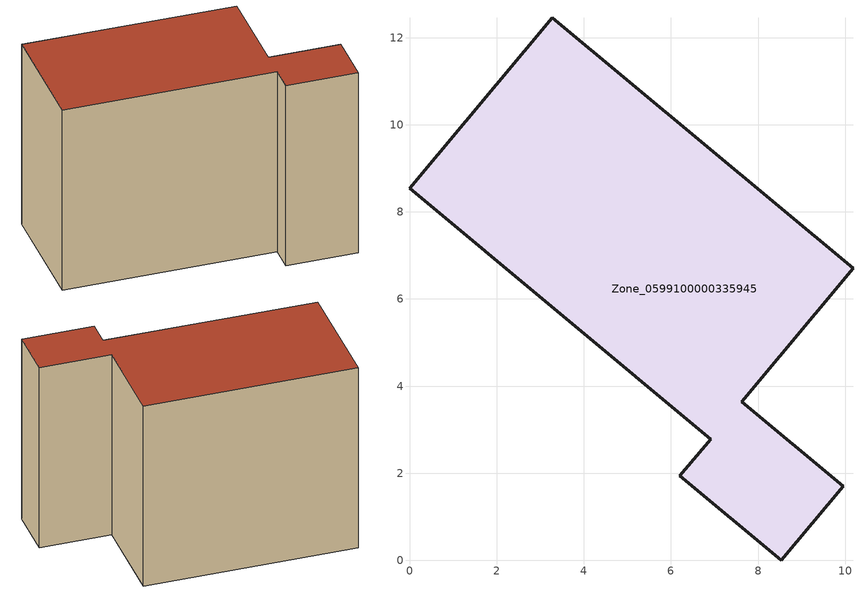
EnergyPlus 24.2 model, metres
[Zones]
Zone_0599100000335945
 floor ground (C_G): 6.2,1.94 6.91,2.78 0,8.54 3.27,12.46 10.18,6.71 7.62,3.64 9.95,1.7 8.53,0 z0
 wall outside (C_F): 6.91,2.78 6.2,1.94 8.53,0 9.95,1.7 7.62,3.64 10.18,6.71 3.27,12.46 0,8.54 6.91,2.78 z0:8.47
 roof outside (C_R): 3.27,12.46 0,8.54 6.91,2.78 6.2,1.94 8.53,0 9.95,1.7 7.62,3.64 10.18,6.71 z8.47
[BUILDING]
Pand.0599100000335945: North Axis=0; Terrain=City; Loads Convergence Tolerance Value=0.04; Temperature Convergence Tolerance Value=0.4; Solar Distribution=FullExterior; Maximum Number of Warmup Days=25; Minimum Number of Warmup Days=1
[Site:Location]
Rotterdam.The.Hague.AP_ZH_NLD Design_Conditions: Latitude=51.96; Longitude=4.45; Time Zone=1; Elevation=-4.5
[SITE:GROUNDTEMPERATURE:BUILDINGSURFACE]
18, 18, 18, 18, 18, 18, 18, 18, 18, 18, 18, 18
[MATERIAL] Thermal Absorptance=0.9; Solar Absorptance=0.7; Visible Absorptance=0.7
Name | Roughness | Thickness | Conductivity | Density | Specific Heat
G.TI.1975-1991 | MediumSmooth | 0.15 | 0.288461 | 540 | 1210
F.TI.1975-1991 | Rough | 0.3 | 0.230769 | 1920 | 840
R.TI.1975-1991 | MediumRough | 0.2 | 0.153846 | 1500 | 1000
[CONSTRUCTION]
C_G: G.TI.1975-1991
C_F: F.TI.1975-1991
C_R: R.TI.1975-1991
[ZONE]
Zone_0599100000335945: Type=1; Multiplier=1; Ceiling Height=Autocalculate; Volume=Autocalculate; Floor Area=autocalculate; Part of Total Floor Area=Yes
[ZONEINFILTRATION:DESIGNFLOWRATE]
Infil_Zone_0599100000335945: Zone or ZoneList or Space or SpaceList=Zone_0599100000335945; Schedule=AlwaysOn; Design Flow Rate Calculation Method=Flow/Area; Flow Rate per Floor Area=0.003; Constant Term Coefficient=1; Temperature Term Coefficient=0; Velocity Term Coefficient=0; Velocity Squared Term Coefficient=0
[HVACTEMPLATE:ZONE:IDEALLOADSAIRSYSTEM]
Zone_0599100000335945: Maximum Heating Supply Air Temperature=50; Minimum Cooling Supply Air Temperature=13; Maximum Heating Supply Air Humidity Ratio=0.0156; Minimum Cooling Supply Air Humidity Ratio=0.0077; Heating Limit=NoLimit; Cooling Limit=NoLimit; Dehumidification Control Type=ConstantSensibleHeatRatio; Cooling Sensible Heat Ratio=0.7; Dehumidification Setpoint=60; Humidification Control Type=None; Humidification Setpoint=30; Outdoor Air Method=None; Outdoor Air Flow Rate per Person=0.00944; Outdoor Air Flow Rate per Zone Floor Area=0; Outdoor Air Flow Rate per Zone=0; Demand Controlled Ventilation Type=None; Outdoor Air Economizer Type=NoEconomizer; Heat Recovery Type=None; Sensible Heat Recovery Effectiveness=0.7; Latent Heat Recovery Effectiveness=0.65
[ZONECONTROL:THERMOSTAT]
ThermostatControl_Zone_0599100000335945: Zone or ZoneList=Zone_0599100000335945; Control Type Schedule=DualSetpointControlType; Control 1=Thermostat_Zone_0599100000335945; Temperature Difference Between Cutout And Setpoint=0
[THERMOSTATSETPOINT:DUALSETPOINT]
Thermostat_Zone_0599100000335945: Heating Setpoint Temperature Schedule=HeatingSetpoint_Zone_0599100000335945; Cooling Setpoint Temperature Schedule=CoolingSetpoint_Zone_0599100000335945
[SCHEDULE:COMPACT]
HeatingSetpoint_Zone_0599100000335945: Through: 12/31, For: AllDays, Until: 24:00, 21
CoolingSetpoint_Zone_0599100000335945: Through: 12/31, For: AllDays, Until: 24:00, 24
DualSetpointControlType: Through: 12/31, For: AllDays, Until: 24:00, 4
AlwaysOn: Through: 12/31, For: AllDays, Until: 24:00, 1
